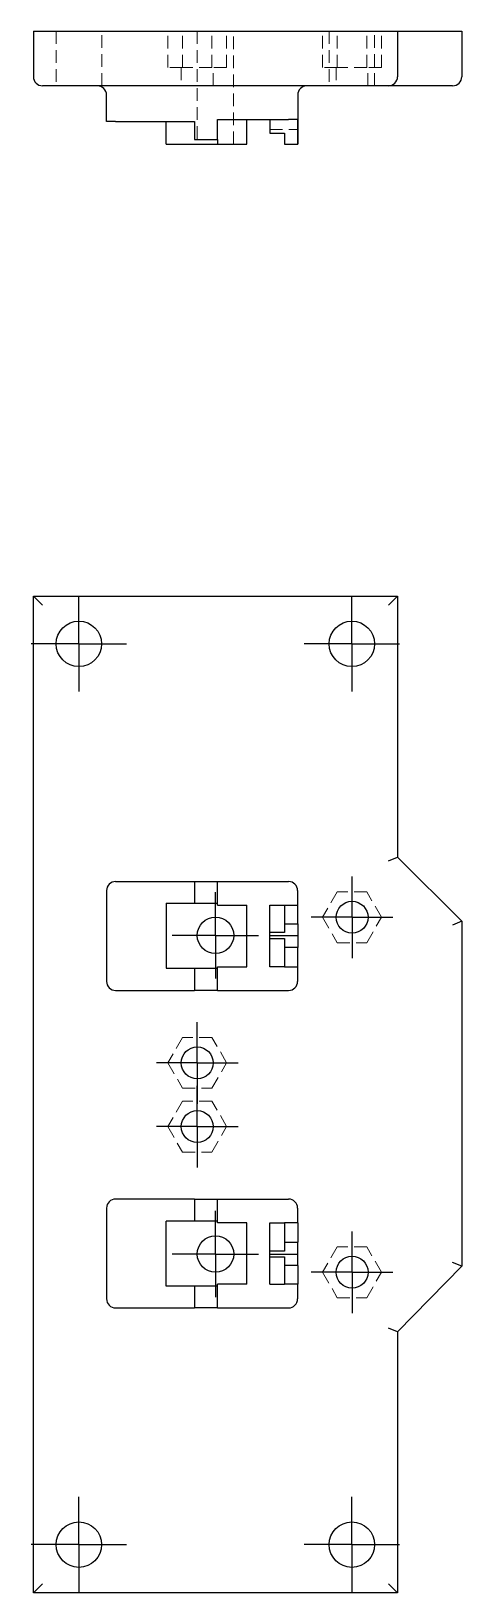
# Model space of a CAD drawing. Header units: millimetres. Extents: x 61 to 229, y 7 to 164.
# Drawn here: x 61.3 to 104.5, y 7 to 163.7 of the extents above.
import ezdxf

# ---------------------------------------------------------------- set-up
doc = ezdxf.new("R2010")
doc.units = ezdxf.units.MM
doc.linetypes.add('HIDDEN', pattern=[1.905, 1.27, -0.635])
doc.layers.add('10', color=7, linetype='Continuous')

# ---------------------------------------------------------------- blocks, each defined once
blk = doc.blocks.new('SW_CENTERMARKSYMBOL_0')
at = {"layer": '10', "color": 0}
for p, q in [((0, 2.5), (0, 4.1)), ((0, 0), (0, 2.5)), ((-2.5, 0), (-4.1, 0)), ((0, 0), (-2.5, 0)), ((0, 0), (0, -2.5)), ((0, 0), (2.5, 0)), ((2.5, 0), (4.1, 0)), ((0, -2.5), (0, -4.1))]:
    blk.add_line(p, q, dxfattribs=at)
blk = doc.blocks.new('SW_CENTERMARKSYMBOL_1')
at = {"layer": '10', "color": 0}
for p, q in [((0, 2.5), (0, 4.1)), ((0, 0), (0, 2.5)), ((-2.5, 0), (-4.1, 0)), ((0, 0), (-2.5, 0)), ((0, 0), (0, -2.5)), ((0, 0), (2.5, 0)), ((2.5, 0), (4.1, 0)), ((0, -2.5), (0, -4.1))]:
    blk.add_line(p, q, dxfattribs=at)
blk = doc.blocks.new('SW_CENTERMARKSYMBOL_2')
at = {"layer": '10', "color": 0}
for p, q in [((0, 2.5), (0, 4.1)), ((0, 0), (0, 2.5)), ((-2.5, 0), (-4.1, 0)), ((0, 0), (-2.5, 0)), ((0, 0), (0, -2.5)), ((0, 0), (2.5, 0)), ((2.5, 0), (4.1, 0)), ((0, -2.5), (0, -4.1))]:
    blk.add_line(p, q, dxfattribs=at)
blk = doc.blocks.new('SW_CENTERMARKSYMBOL_3')
at = {"layer": '10', "color": 0}
for p, q in [((0, 2.5), (0, 4.1)), ((0, 0), (0, 2.5)), ((-2.5, 0), (-4.1, 0)), ((0, 0), (-2.5, 0)), ((0, 0), (0, -2.5)), ((0, 0), (2.5, 0)), ((2.5, 0), (4.1, 0)), ((0, -2.5), (0, -4.1))]:
    blk.add_line(p, q, dxfattribs=at)
blk = doc.blocks.new('SW_CENTERMARKSYMBOL_4')
at = {"layer": '10', "color": 0}
for p, q in [((0, 2.5), (0, 4.78)), ((0, 0), (0, 2.5)), ((-2.5, 0), (-4.78, 0)), ((0, 0), (-2.5, 0)), ((0, 0), (0, -2.5)), ((0, 0), (2.5, 0)), ((2.5, 0), (4.78, 0)), ((0, -2.5), (0, -4.78))]:
    blk.add_line(p, q, dxfattribs=at)
blk = doc.blocks.new('SW_CENTERMARKSYMBOL_5')
at = {"layer": '10', "color": 0}
for p, q in [((0, 2.5), (0, 4.78)), ((0, 0), (0, 2.5)), ((-2.5, 0), (-4.78, 0)), ((0, 0), (-2.5, 0)), ((0, 0), (0, -2.5)), ((0, 0), (2.5, 0)), ((2.5, 0), (4.78, 0)), ((0, -2.5), (0, -4.78))]:
    blk.add_line(p, q, dxfattribs=at)
blk = doc.blocks.new('SW_CENTERMARKSYMBOL_6')
at = {"layer": '10', "color": 0}
for p, q in [((0, 2.5), (0, 4.78)), ((0, 0), (0, 2.5)), ((-2.5, 0), (-4.78, 0)), ((0, 0), (-2.5, 0)), ((0, 0), (0, -2.5)), ((0, 0), (2.5, 0)), ((2.5, 0), (4.78, 0)), ((0, -2.5), (0, -4.78))]:
    blk.add_line(p, q, dxfattribs=at)
blk = doc.blocks.new('SW_CENTERMARKSYMBOL_7')
at = {"layer": '10', "color": 0}
for p, q in [((0, 2.5), (0, 4.78)), ((0, 0), (0, 2.5)), ((-2.5, 0), (-4.78, 0)), ((0, 0), (-2.5, 0)), ((0, 0), (0, -2.5)), ((0, 0), (2.5, 0)), ((2.5, 0), (4.78, 0)), ((0, -2.5), (0, -4.78))]:
    blk.add_line(p, q, dxfattribs=at)
blk = doc.blocks.new('SW_CENTERMARKSYMBOL_8')
at = {"layer": '10', "color": 0}
for p, q in [((0, 2.5), (0, 4.33)), ((0, 0), (0, 2.5)), ((-2.5, 0), (-4.33, 0)), ((0, 0), (-2.5, 0)), ((0, 0), (0, -2.5)), ((0, 0), (2.5, 0)), ((2.5, 0), (4.33, 0)), ((0, -2.5), (0, -4.33))]:
    blk.add_line(p, q, dxfattribs=at)
blk = doc.blocks.new('SW_CENTERMARKSYMBOL_9')
at = {"layer": '10', "color": 0}
for p, q in [((0, 2.5), (0, 4.33)), ((0, 0), (0, 2.5)), ((-2.5, 0), (-4.33, 0)), ((0, 0), (-2.5, 0)), ((0, 0), (0, -2.5)), ((0, 0), (2.5, 0)), ((2.5, 0), (4.33, 0)), ((0, -2.5), (0, -4.33))]:
    blk.add_line(p, q, dxfattribs=at)

msp = doc.modelspace()

# ---------------------------------------------------------------- linework, layer by layer
at = {"color": 7, "linetype": 'Continuous', "lineweight": 25}
for p, q in [((61.52, 163.66), (61.52, 159.1)), ((61.52, 163.66), (98.05, 163.66)), ((98.05, 163.66), (98.05, 159.1)), ((98.05, 163.66), (104.48, 163.66)), ((104.48, 163.66), (104.48, 159.1)), ((97.13, 158.18), (62.43, 158.18)), ((68.85, 154.6), (68.85, 157.27)), ((88.03, 157.27), (88.03, 154.8)), ((88.03, 157.27), (88.03, 154.8)), ((103.57, 158.18), (97.13, 158.18)), ((69.76, 154.6), (68.85, 154.6)), ((69.76, 154.6), (77.69, 154.6)), ((74.85, 152.34), (74.85, 154.6)), ((77.69, 154.6), (77.69, 152.79)), ((79.97, 154.8), (87.11, 154.8)), ((79.97, 152.79), (79.97, 154.8)), ((82.94, 152.34), (82.94, 154.8)), ((82.94, 152.34), (82.94, 154.8)), ((85.22, 154.8), (85.22, 153.43)), ((88.03, 154.8), (87.11, 154.8)), ((88.03, 154.8), (88.03, 152.34)), ((88.03, 152.34), (88.03, 154.8)), ((74.85, 152.34), (79.97, 152.34)), ((77.69, 152.79), (79.97, 152.79)), ((79.97, 152.79), (79.97, 152.34)), ((79.97, 152.34), (82.94, 152.34)), ((82.94, 152.34), (82.94, 152.34)), ((85.22, 153.43), (86.69, 153.43)), ((86.69, 153.43), (86.69, 152.34)), ((86.69, 152.34), (88.03, 152.34)), ((88.03, 152.34), (88.03, 152.34)), ((62.43, 106.09), (61.52, 107)), ((61.52, 107), (98.05, 107)), ((61.52, 7), (61.52, 107)), ((97.13, 106.09), (98.05, 107)), ((98.05, 107), (98.05, 80.81)), ((97.13, 80.43), (98.05, 80.81)), ((98.05, 80.81), (104.48, 74.37)), ((69.76, 78.36), (77.69, 78.36)), ((77.69, 78.36), (77.69, 76.17)), ((77.69, 78.36), (79.97, 78.36)), ((79.97, 76.17), (79.97, 78.36)), ((79.97, 78.36), (87.11, 78.36)), ((68.85, 77.44), (68.85, 68.34)), ((88.03, 75.98), (88.03, 77.44)), ((74.85, 76.17), (74.85, 69.66)), ((74.85, 76.17), (79.97, 76.17)), ((79.97, 75.98), (79.97, 76.17)), ((79.97, 75.98), (82.94, 75.98)), ((82.94, 69.8), (82.94, 75.98)), ((85.22, 73.23), (85.22, 75.98)), ((85.22, 75.98), (86.69, 75.98)), ((86.69, 75.98), (86.69, 74.1)), ((86.69, 75.98), (88.03, 75.98)), ((88.03, 74.1), (88.03, 75.98)), ((86.69, 74.1), (88.03, 74.1)), ((86.69, 74.1), (86.69, 73.23)), ((88.03, 74.1), (88.03, 72.95)), ((104.48, 74.37), (103.57, 73.99)), ((104.48, 74.37), (104.48, 39.75)), ((85.22, 72.95), (85.22, 73.23)), ((86.69, 73.23), (85.22, 73.23)), ((85.22, 72.95), (88.03, 72.95)), ((85.22, 72.65), (85.22, 72.95)), ((85.22, 72.65), (86.69, 72.65)), ((85.22, 69.8), (85.22, 72.65)), ((86.69, 72.65), (86.69, 71.74)), ((88.03, 72.95), (88.03, 71.74)), ((86.69, 71.74), (86.69, 69.8)), ((88.03, 71.74), (86.69, 71.74)), ((88.03, 69.8), (88.03, 71.74)), ((74.85, 69.66), (79.97, 69.66)), ((77.69, 69.66), (77.69, 67.43)), ((79.97, 69.8), (82.94, 69.8)), ((79.97, 69.66), (79.97, 69.8)), ((79.97, 67.43), (79.97, 69.66)), ((86.69, 69.8), (85.22, 69.8)), ((86.69, 69.8), (88.03, 69.8)), ((88.03, 68.34), (88.03, 69.8)), ((69.76, 67.43), (77.69, 67.43)), ((79.97, 67.43), (77.69, 67.43)), ((79.97, 67.43), (87.11, 67.43)), ((68.85, 45.59), (68.85, 36.49)), ((77.69, 46.5), (69.76, 46.5)), ((77.69, 46.5), (77.69, 44.27)), ((77.69, 46.5), (79.97, 46.5)), ((79.97, 44.27), (79.97, 46.5)), ((79.97, 46.5), (87.11, 46.5)), ((88.03, 44.13), (88.03, 45.59)), ((79.97, 44.27), (74.85, 44.27)), ((74.85, 37.76), (74.85, 44.27)), ((79.97, 44.13), (79.97, 44.27)), ((82.94, 44.13), (79.97, 44.13)), ((82.94, 37.95), (82.94, 44.13)), ((85.22, 41.28), (85.22, 44.13)), ((85.22, 44.13), (86.69, 44.13)), ((86.69, 44.13), (86.69, 42.19)), ((88.03, 44.13), (86.69, 44.13)), ((88.03, 44.13), (88.03, 42.19)), ((85.22, 40.98), (85.22, 41.28)), ((86.69, 41.28), (85.22, 41.28)), ((85.22, 40.98), (88.03, 40.98)), ((85.22, 40.7), (85.22, 40.98)), ((86.69, 42.19), (88.03, 42.19)), ((86.69, 42.19), (86.69, 41.28)), ((88.03, 40.98), (88.03, 42.19)), ((88.03, 39.84), (88.03, 40.98)), ((85.22, 40.7), (86.69, 40.7)), ((85.22, 37.95), (85.22, 40.7)), ((86.69, 40.7), (86.69, 39.84)), ((88.03, 39.84), (86.69, 39.84)), ((86.69, 39.84), (86.69, 37.95)), ((88.03, 39.84), (88.03, 37.95)), ((104.48, 39.75), (98.05, 33.17)), ((104.48, 39.75), (103.57, 40.12)), ((79.97, 37.76), (74.85, 37.76)), ((77.69, 37.76), (77.69, 35.57)), ((82.94, 37.95), (79.97, 37.95)), ((79.97, 37.76), (79.97, 37.95)), ((79.97, 35.57), (79.97, 37.76)), ((85.22, 37.95), (86.69, 37.95)), ((88.03, 37.95), (86.69, 37.95)), ((88.03, 36.49), (88.03, 37.95)), ((69.76, 35.57), (77.69, 35.57)), ((79.97, 35.57), (77.69, 35.57)), ((79.97, 35.57), (87.11, 35.57)), ((98.05, 33.17), (97.13, 33.54)), ((98.05, 33.17), (98.05, 7)), ((62.43, 7.91), (61.52, 7)), ((98.05, 7), (97.13, 7.91)), ((98.05, 7), (61.52, 7))]:
    msp.add_line(p, q, dxfattribs=at)
at = {"color": 7, "linetype": 'HIDDEN', "lineweight": 18}
for p, q in [((63.8, 163.66), (63.8, 158.18)), ((68.37, 158.18), (68.37, 163.66)), ((75, 160.01), (75, 163.66)), ((76.48, 160.01), (76.48, 163.66)), ((77.95, 163.66), (77.95, 152.34)), ((77.95, 163.66), (77.95, 152.34)), ((79.43, 160.01), (79.43, 163.66)), ((80.9, 160.01), (80.9, 163.66)), ((81.6, 152.34), (81.6, 163.66)), ((81.6, 152.34), (81.6, 163.66)), ((90.52, 160.01), (90.52, 163.66)), ((90.52, 160.01), (90.52, 163.66)), ((91.18, 163.66), (91.18, 158.18)), ((92, 160.01), (92, 163.66)), ((92, 160.01), (92, 163.66)), ((94.95, 160.01), (94.95, 163.66)), ((94.95, 160.01), (94.95, 163.66)), ((95.74, 158.18), (95.74, 163.66)), ((96.43, 160.01), (96.43, 163.66)), ((96.43, 160.01), (96.43, 163.66)), ((76.48, 160.01), (75, 160.01)), ((76.35, 160.01), (76.35, 158.18)), ((76.35, 160.01), (76.35, 158.18)), ((79.43, 160.01), (76.48, 160.01)), ((80.9, 160.01), (79.43, 160.01)), ((79.55, 158.18), (79.55, 160.01)), ((79.55, 158.18), (79.55, 160.01)), ((92, 160.01), (90.52, 160.01)), ((91.88, 160.01), (91.88, 158.18)), ((91.88, 160.01), (91.88, 158.18)), ((94.95, 160.01), (92, 160.01)), ((96.43, 160.01), (94.95, 160.01)), ((95.07, 158.18), (95.07, 160.01)), ((95.07, 158.18), (95.07, 160.01)), ((96.43, 160.01), (96.43, 160.01)), ((68.85, 154.6), (68.85, 157.27)), ((74.85, 154.6), (74.85, 152.34)), ((77.69, 152.79), (77.69, 154.6)), ((77.69, 154.6), (77.69, 154.6)), ((79.97, 152.79), (79.97, 154.8)), ((85.22, 154.8), (85.22, 153.43)), ((85.22, 153.79), (88.03, 153.79)), ((88.03, 153.79), (88.03, 153.79)), ((79.97, 152.79), (79.97, 152.79)), ((79.97, 152.79), (79.97, 152.34)), ((86.69, 153.43), (86.69, 152.34)), ((86.69, 153.43), (86.69, 153.43)), ((92, 77.33), (90.52, 74.77)), ((94.95, 77.33), (92, 77.33)), ((96.43, 74.77), (94.95, 77.33)), ((90.52, 74.77), (92, 72.22)), ((94.95, 72.22), (96.43, 74.77)), ((92, 72.22), (94.95, 72.22)), ((76.48, 62.72), (75, 60.16)), ((79.43, 62.72), (76.48, 62.72)), ((80.9, 60.16), (79.43, 62.72)), ((75, 60.16), (76.48, 57.61)), ((79.43, 57.61), (80.9, 60.16)), ((76.48, 57.61), (79.43, 57.61)), ((76.48, 56.33), (75, 53.77)), ((79.43, 56.33), (76.48, 56.33)), ((80.9, 53.77), (79.43, 56.33)), ((75, 53.77), (76.48, 51.21)), ((79.43, 51.21), (80.9, 53.77)), ((76.48, 51.21), (79.43, 51.21)), ((92, 41.71), (90.52, 39.16)), ((94.95, 41.71), (92, 41.71)), ((96.43, 39.16), (94.95, 41.71)), ((90.52, 39.16), (92, 36.6)), ((94.95, 36.6), (96.43, 39.16)), ((92, 36.6), (94.95, 36.6))]:
    msp.add_line(p, q, dxfattribs=at)
at = {"color": 7, "linetype": 'Continuous', "lineweight": 25}
for centre, radius in [((66.08, 102.2), 2.28), ((93.46, 102.2), 2.28), ((93.48, 74.77), 1.6), ((79.78, 72.95), 1.83), ((77.95, 60.16), 1.6), ((77.95, 53.77), 1.6), ((79.78, 40.98), 1.83), ((93.48, 39.16), 1.6), ((66.08, 11.83), 2.28), ((93.46, 11.83), 2.28)]:
    msp.add_circle(centre, radius, dxfattribs=at)
for centre, start, end in [((62.43, 159.1), 180, 270), ((97.13, 159.1), 270, 0), ((103.57, 159.1), 270, 0), ((67.94, 157.27), 0, 90), ((88.94, 157.27), 90, 180), ((69.76, 77.44), 90, 180), ((87.11, 77.44), 0, 90), ((69.76, 68.34), 180, 270), ((87.11, 68.34), 270, 0), ((69.76, 45.59), 90, 180), ((87.11, 45.59), 0, 90), ((69.76, 36.49), 180, 270), ((87.11, 36.49), 270, 0)]:
    msp.add_arc(centre, 0.913, start, end, dxfattribs=at)

# ---------------------------------------------------------------- block references
at = {"layer": '10'}
for name, p in [('SW_CENTERMARKSYMBOL_5', (66.08, 102.2)), ('SW_CENTERMARKSYMBOL_4', (93.46, 102.2)), ('SW_CENTERMARKSYMBOL_0', (93.48, 74.77)), ('SW_CENTERMARKSYMBOL_8', (79.78, 72.95)), ('SW_CENTERMARKSYMBOL_1', (77.95, 60.16)), ('SW_CENTERMARKSYMBOL_3', (77.95, 53.77)), ('SW_CENTERMARKSYMBOL_9', (79.78, 40.98)), ('SW_CENTERMARKSYMBOL_2', (93.48, 39.16)), ('SW_CENTERMARKSYMBOL_7', (66.08, 11.83)), ('SW_CENTERMARKSYMBOL_6', (93.46, 11.83))]:
    msp.add_blockref(name, p, dxfattribs=at)

doc.saveas('drawing.dxf')
